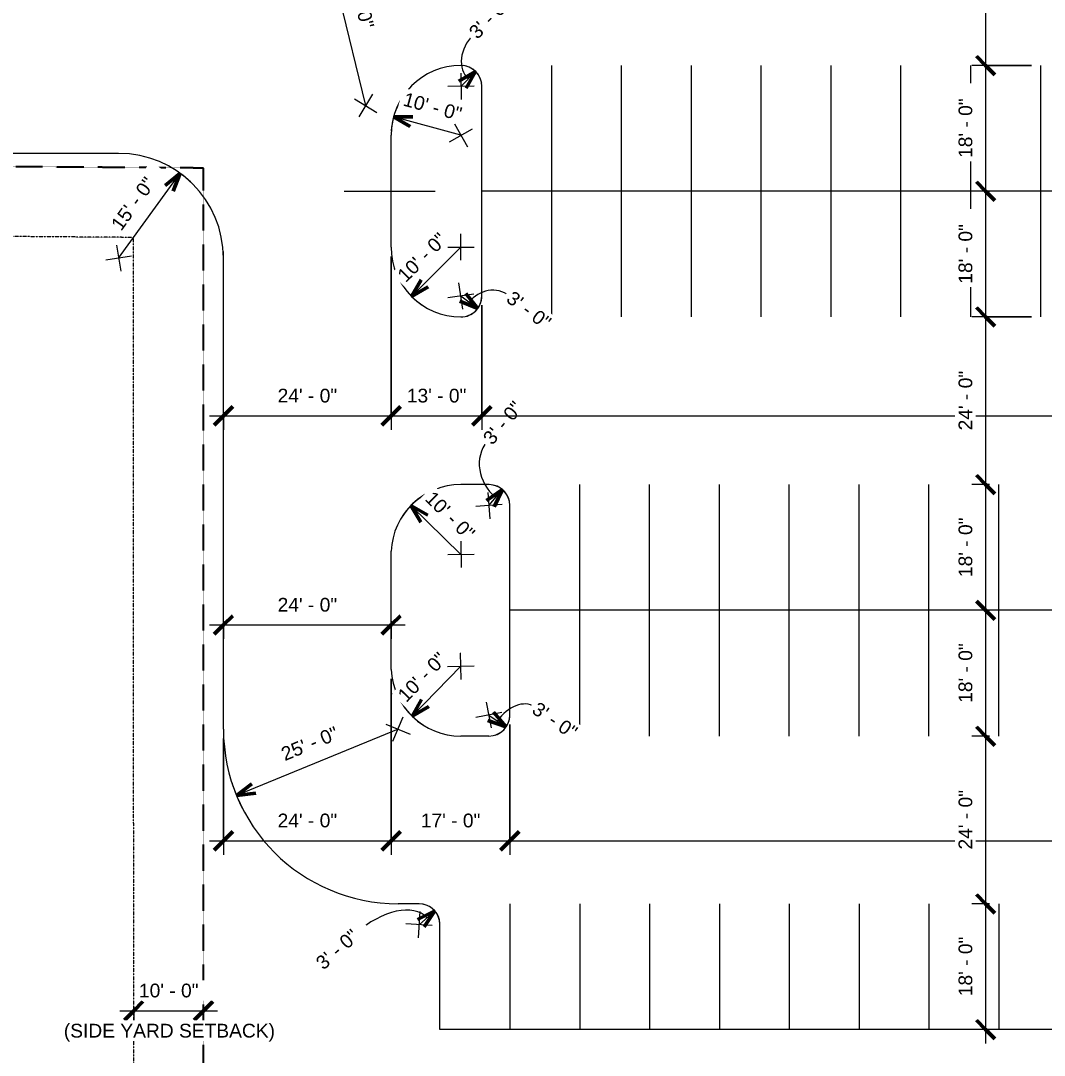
# Model space of a CAD drawing. Header units: inches. Extents: x 20461 to 27285, y -26063 to -19005.
# Drawn here: x 23158 to 24917, y -24941 to -23163 of the extents above; entities that cross this region are included whole.
import ezdxf

# ---------------------------------------------------------------- set-up
doc = ezdxf.new("R2010")
doc.units = ezdxf.units.IN
doc.header["$MEASUREMENT"] = 0
doc.linetypes.add('Center 1_4_', pattern=[0.53125, 0.25, -0.09375, 0.09375, -0.09375])
doc.linetypes.add('Hidden', pattern=[0.28125, 0.1875, -0.09375])
for name, color, linetype, lineweight in [('A-ANNO-DIMS', 211, 'Continuous', 9), ('A-ANNO-DIMS-256', 211, 'Continuous', 9), ('A-PROP-SBCK', 71, 'Hidden', 25), ('EOP-PR', 4, 'Continuous', 9), ('PAINT', 190, 'Continuous', 9), ('PROP', 3, 'Center 1_4_', 9)]:
    doc.layers.add(name, color=color, linetype=linetype, lineweight=lineweight)
doc.styles.add('Arial_1', font='arial.ttf', dxfattribs={"height": 23.60479})
doc.dimstyles.new('Arrow_-_3_32__Arial', dxfattribs={"dimscale": 12, "dimtxt": 24, "dimasz": 2.666667, "dimexe": 2, "dimexo": 0, "dimgap": 1.333333, "dimtad": 1, "dimjust": 3, "dimdec": 5, "dimrnd": 0.03125, "dimzin": 1, "dimdsep": 46, "dimlunit": 4, "dimtxsty": 'Arial_1', "dimblk1": 'OPEN30', "dimblk2": 'OPEN30', "dimsah": 1, "dimcen": 0.09, "dimazin": 0, "dimtfac": 1, "dimtdec": 4, "dimtix": 1, "dimtmove": 0, "dimatfit": 2, "dimfxl": 1, "dimtvp": 1, "dimtfill": 1, "dimfrac": 2, "dimtolj": 1, "dimtzin": 0, "dimarcsym": 2})
doc.dimstyles.new('Arrow_-_3_32__Arial_1', dxfattribs={"dimscale": 12, "dimtxt": 24, "dimasz": 2.666667, "dimexe": 2, "dimexo": 0, "dimgap": 1.333333, "dimtad": 1, "dimjust": 3, "dimdec": 5, "dimrnd": 0.03125, "dimzin": 1, "dimdsep": 46, "dimlunit": 4, "dimtxsty": 'Arial_1', "dimblk1": 'OPEN30', "dimblk2": 'OPEN30', "dimsah": 1, "dimcen": 0.09, "dimazin": 0, "dimtfac": 1, "dimtdec": 4, "dimtix": 1, "dimtmove": 0, "dimatfit": 2, "dimfxl": 1, "dimtvp": 1, "dimtfill": 1, "dimfrac": 2, "dimtolj": 1, "dimtzin": 0, "dimarcsym": 2})
doc.dimstyles.new('Linear_-_3_32__Arial_1', dxfattribs={"dimscale": 12, "dimtxt": 24, "dimasz": 2.666667, "dimexe": 2, "dimexo": 1.333333, "dimgap": 1.333333, "dimtad": 1, "dimdec": 0, "dimzin": 1, "dimdsep": 46, "dimlunit": 4, "dimtxsty": 'Arial_1', "dimblk1": 'OBLIQUE', "dimblk2": 'OBLIQUE', "dimsah": 1, "dimcen": 0.09, "dimdle": 2, "dimazin": 0, "dimtfac": 1, "dimtdec": 4, "dimtix": 1, "dimtmove": 0, "dimatfit": 3, "dimfxl": 1, "dimtvp": 1, "dimtfill": 1, "dimfrac": 2, "dimtolj": 1, "dimtzin": 0, "dimarcsym": 2})

# ---------------------------------------------------------------- blocks, each defined once
blk = doc.blocks.new('DIMBLOCK11-Site Plan - Phase 1')
at = {"layer": 'A-ANNO-DIMS-256'}
for p, q in [((23917.8, -23658.5), (23911.2, -23613.7)), ((23936.9, -23632.8), (23892.1, -23639.3)), ((23914.5, -23636.1), (23943.4, -23657.6))]:
    blk.add_line(p, q, dxfattribs=at)
at = {"layer": 'A-ANNO-DIMS-256', "lineweight": 50}
for q in [(23922.8, -23631.6), (23912.6, -23645.3)]:
    blk.add_line((23943.4, -23657.6), q, dxfattribs=at)
at = {"layer": 'A-ANNO-DIMS-256'}
blk.add_arc((23914.5, -23636.1), 36, 285.1007, 1.495, dxfattribs=at)
blk.add_ellipse((23967.6, -23675.6), major_axis=(29.9, 40.1), ratio=0.963406, start_param=0, end_param=1.570796, dxfattribs=at)
at = {"layer": 'A-ANNO-DIMS-256', "color": 0, "insert": (24004.7, -23625.8), "char_height": 23.6, "width": 100.578, "attachment_point": 1, "rotation": 323.2979, "line_spacing_factor": 0.938532, "style": 'Arial_1', "bg_fill": 3, "box_fill_scale": 1.25, "bg_fill_color": 0, "bg_fill_transparency": 0}
blk.add_mtext('3\' - 0"', dxfattribs=at)
blk = doc.blocks.new('_Open30')
at = {"color": 0, "linetype": 'ByBlock', "lineweight": -2}
for p, q in [((-1, 0.268), (0, 0)), ((0, 0), (-1, -0.268)), ((0, 0), (-1, 0))]:
    blk.add_line(p, q, dxfattribs=at)
blk = doc.blocks.new('DIMBLOCK12-Site Plan - Phase 1')
at = {"layer": 'A-ANNO-DIMS-256'}
for p, q in [((23914.5, -23574.7), (23914.5, -23529.4)), ((23914.5, -23552.1), (23829.6, -23636.9)), ((23891.9, -23552.1), (23937.1, -23552.1))]:
    blk.add_line(p, q, dxfattribs=at)
at = {"layer": 'A-ANNO-DIMS-256', "lineweight": 50}
for q in [(23846.2, -23608.2), (23858.3, -23620.3)]:
    blk.add_line((23829.6, -23636.9), q, dxfattribs=at)
at = {"layer": 'A-ANNO-DIMS-256'}
blk.add_arc((23914.5, -23552.1), 120, 213.5247, 236.443, dxfattribs=at)
at = {"layer": 'A-ANNO-DIMS-256', "color": 0, "insert": (23803.1, -23597.5), "char_height": 23.6, "width": 122.289, "attachment_point": 1, "rotation": 44.9839, "line_spacing_factor": 0.938532, "style": 'Arial_1', "bg_fill": 3, "box_fill_scale": 1.25, "bg_fill_color": 0, "bg_fill_transparency": 0}
blk.add_mtext('10\' - 0"', dxfattribs=at)
blk = doc.blocks.new('DIMBLOCK13-Site Plan - Phase 1')
at = {"layer": 'A-ANNO-DIMS-256', "lineweight": 50}
for q in [(23911.2, -23267.2), (23923.4, -23279.2)]:
    blk.add_line((23939.6, -23250.3), q, dxfattribs=at)
at = {"layer": 'A-ANNO-DIMS-256'}
for p, q in [((23914.2, -23253.4), (23914.8, -23298.7)), ((23914.5, -23276.1), (23939.6, -23250.3)), ((23937.1, -23275.8), (23891.9, -23276.4))]:
    blk.add_line(p, q, dxfattribs=at)
blk.add_arc((23914.5, -23276.1), 36, 7.5411, 83.9354, dxfattribs=at)
blk.add_ellipse((23968.2, -23221), major_axis=(41.1, 42.2), ratio=0.793067, start_param=1.570796, end_param=3.141593, dxfattribs=at)
at = {"layer": 'A-ANNO-DIMS-256', "color": 0, "insert": (23926, -23179.9), "char_height": 23.6, "width": 100.578, "attachment_point": 1, "rotation": 45.7382, "line_spacing_factor": 0.938532, "style": 'Arial_1', "bg_fill": 3, "box_fill_scale": 1.25, "bg_fill_color": 0, "bg_fill_transparency": 0}
blk.add_mtext('3\' - 0"', dxfattribs=at)
blk = doc.blocks.new('DIMBLOCK14-Site Plan - Phase 1')
at = {"layer": 'A-ANNO-DIMS-256'}
for p, q in [((23914.5, -23360.1), (23798.7, -23328.5)), ((23894.9, -23371.3), (23934.2, -23348.8)), ((23903.3, -23340.4), (23925.7, -23379.7))]:
    blk.add_line(p, q, dxfattribs=at)
at = {"layer": 'A-ANNO-DIMS-256', "lineweight": 50}
for q in [(23831.9, -23328.6), (23827.4, -23345.2)]:
    blk.add_line((23798.7, -23328.5), q, dxfattribs=at)
at = {"layer": 'A-ANNO-DIMS-256'}
blk.add_arc((23914.5, -23360.1), 120, 153.2792, 176.1975, dxfattribs=at)
at = {"layer": 'A-ANNO-DIMS-256', "color": 0, "insert": (23819.7, -23285.9), "char_height": 23.6, "width": 122.289, "attachment_point": 1, "rotation": 344.7383, "line_spacing_factor": 0.938532, "style": 'Arial_1', "bg_fill": 3, "box_fill_scale": 1.25, "bg_fill_color": 0, "bg_fill_transparency": 0}
blk.add_mtext('10\' - 0"', dxfattribs=at)
blk = doc.blocks.new('DIMBLOCK15-Site Plan - Phase 1')
at = {"layer": 'A-ANNO-DIMS-256', "lineweight": 50}
for q in [(23958.6, -23987.5), (23971.6, -23998.6)]:
    blk.add_line((23985.8, -23968.6), q, dxfattribs=at)
at = {"layer": 'A-ANNO-DIMS-256'}
for p, q in [((23960.6, -23973.6), (23964.4, -24018.7)), ((23962.5, -23996.1), (23985.8, -23968.6)), ((23985.1, -23994.2), (23940, -23998))]:
    blk.add_line(p, q, dxfattribs=at)
blk.add_arc((23962.5, -23996.1), 36, 11.5367, 87.9311, dxfattribs=at)
blk.add_ellipse((24015.5, -23933.6), major_axis=(-55.9, 47.4), ratio=0.871988, start_param=0, end_param=1.570796, dxfattribs=at)
at = {"layer": 'A-ANNO-DIMS-256', "color": 0, "insert": (23950.3, -23878.4), "char_height": 23.6, "width": 100.578, "attachment_point": 1, "rotation": 49.7339, "line_spacing_factor": 0.938532, "style": 'Arial_1', "bg_fill": 3, "box_fill_scale": 1.25, "bg_fill_color": 0, "bg_fill_transparency": 0}
blk.add_mtext('3\' - 0"', dxfattribs=at)
blk = doc.blocks.new('DIMBLOCK16-Site Plan - Phase 1')
at = {"layer": 'A-ANNO-DIMS-256'}
for p, q in [((23914.4, -24080.1), (23828.6, -23996.2)), ((23914.1, -24057.5), (23914.7, -24102.7)), ((23891.8, -24080.4), (23937, -24079.8))]:
    blk.add_line(p, q, dxfattribs=at)
at = {"layer": 'A-ANNO-DIMS-256', "lineweight": 50}
for q in [(23857.4, -24012.5), (23845.5, -24024.7)]:
    blk.add_line((23828.6, -23996.2), q, dxfattribs=at)
at = {"layer": 'A-ANNO-DIMS-256'}
blk.add_arc((23914.4, -24080.1), 120, 124.211, 147.1293, dxfattribs=at)
at = {"layer": 'A-ANNO-DIMS-256', "color": 0, "insert": (23867.6, -23969.2), "char_height": 23.6, "width": 122.289, "attachment_point": 1, "rotation": 315.6702, "line_spacing_factor": 0.938532, "style": 'Arial_1', "bg_fill": 3, "box_fill_scale": 1.25, "bg_fill_color": 0, "bg_fill_transparency": 0}
blk.add_mtext('10\' - 0"', dxfattribs=at)
blk = doc.blocks.new('DIMBLOCK17-Site Plan - Phase 1')
at = {"layer": 'A-ANNO-DIMS-256'}
for p, q in [((23914.7, -24294.7), (23914, -24249.4)), ((23914.4, -24272), (23830.8, -24358.2)), ((23891.7, -24272.4), (23937, -24271.7))]:
    blk.add_line(p, q, dxfattribs=at)
at = {"layer": 'A-ANNO-DIMS-256', "lineweight": 50}
for q in [(23846.9, -24329.2), (23859.2, -24341.2)]:
    blk.add_line((23830.8, -24358.2), q, dxfattribs=at)
at = {"layer": 'A-ANNO-DIMS-256'}
blk.add_arc((23914.4, -24272), 120, 214.407, 237.3253, dxfattribs=at)
at = {"layer": 'A-ANNO-DIMS-256', "color": 0, "insert": (23803.6, -24319.2), "char_height": 23.6, "width": 122.289, "attachment_point": 1, "rotation": 45.8662, "line_spacing_factor": 0.938532, "style": 'Arial_1', "bg_fill": 3, "box_fill_scale": 1.25, "bg_fill_color": 0, "bg_fill_transparency": 0}
blk.add_mtext('10\' - 0"', dxfattribs=at)
blk = doc.blocks.new('DIMBLOCK18-Site Plan - Phase 1')
at = {"layer": 'A-ANNO-DIMS-256'}
for p, q in [((23966.8, -24378.2), (23958.2, -24333.8)), ((23984.7, -24351.7), (23940.3, -24360.3)), ((23962.5, -24356), (23992.3, -24376.2))]:
    blk.add_line(p, q, dxfattribs=at)
at = {"layer": 'A-ANNO-DIMS-256', "lineweight": 50}
for q in [(23961, -24365.4), (23970.6, -24351.2)]:
    blk.add_line((23992.3, -24376.2), q, dxfattribs=at)
at = {"layer": 'A-ANNO-DIMS-256'}
blk.add_arc((23962.5, -24356), 36, 287.7411, 4.1355, dxfattribs=at)
blk.add_ellipse((24009.8, -24388), major_axis=(31.2, 46.1), ratio=0.701238, start_param=0, end_param=1.570796, dxfattribs=at)
at = {"layer": 'A-ANNO-DIMS-256', "color": 0, "insert": (24047.8, -24331.8), "char_height": 23.6, "width": 100.578, "attachment_point": 1, "rotation": 325.9383, "line_spacing_factor": 0.938532, "style": 'Arial_1', "bg_fill": 3, "box_fill_scale": 1.25, "bg_fill_color": 0, "bg_fill_transparency": 0}
blk.add_mtext('3\' - 0"', dxfattribs=at)
blk = doc.blocks.new('DIMBLOCK19-Site Plan - Phase 1')
at = {"layer": 'A-ANNO-DIMS-256'}
for p, q in [((23794.5, -23568.1), (23794.5, -23866.2)), ((23794.5, -23842.2), (23794.5, -23568.1)), ((23482.5, -23842.2), (23794.5, -23842.2)), ((23506.5, -23835.5), (23506.5, -23866.2)), ((23506.5, -23842.2), (23506.5, -23835.5))]:
    blk.add_line(p, q, dxfattribs=at)
at = {"layer": 'A-ANNO-DIMS-256', "lineweight": 50}
for p, q in [((23506.5, -23842.2), (23522.5, -23826.2)), ((23794.5, -23842.2), (23810.5, -23826.2)), ((23506.5, -23842.2), (23490.5, -23858.2)), ((23794.5, -23842.2), (23778.5, -23858.2))]:
    blk.add_line(p, q, dxfattribs=at)
at = {"layer": 'A-ANNO-DIMS-256', "color": 0, "insert": (23599.6, -23795.5), "char_height": 23.6, "width": 122.289, "attachment_point": 1, "line_spacing_factor": 0.938532, "style": 'Arial_1', "bg_fill": 3, "box_fill_scale": 1.25, "bg_fill_color": 0, "bg_fill_transparency": 0}
blk.add_mtext('24\' - 0"', dxfattribs=at)
blk = doc.blocks.new('_Oblique')
at = {"color": 0, "linetype": 'ByBlock', "lineweight": -2}
blk.add_line((-0.5, -0.5), (0.5, 0.5), dxfattribs=at)
blk = doc.blocks.new('DIMBLOCK20-Site Plan - Phase 1')
at = {"layer": 'A-ANNO-DIMS-256'}
for p, q in [((23794.5, -23568.1), (23794.5, -23866.2)), ((23794.5, -23842.2), (23794.5, -23568.1)), ((23950.5, -23652.1), (23950.5, -23866.2)), ((23950.5, -23842.2), (23950.5, -23652.1)), ((23794.5, -23842.2), (23950.5, -23842.2))]:
    blk.add_line(p, q, dxfattribs=at)
at = {"layer": 'A-ANNO-DIMS-256', "lineweight": 50}
for p, q in [((23794.5, -23842.2), (23810.5, -23826.2)), ((23950.5, -23842.2), (23966.5, -23826.2)), ((23794.5, -23842.2), (23778.5, -23858.2)), ((23950.5, -23842.2), (23934.5, -23858.2))]:
    blk.add_line(p, q, dxfattribs=at)
at = {"layer": 'A-ANNO-DIMS-256', "color": 0, "insert": (23821.6, -23795.5), "char_height": 23.6, "width": 122.289, "attachment_point": 1, "line_spacing_factor": 0.938532, "style": 'Arial_1', "bg_fill": 3, "box_fill_scale": 1.25, "bg_fill_color": 0, "bg_fill_transparency": 0}
blk.add_mtext('13\' - 0"', dxfattribs=at)
blk = doc.blocks.new('DIMBLOCK21-Site Plan - Phase 1')
at = {"layer": 'A-ANNO-DIMS-256'}
for p, q in [((23950.5, -23652.1), (23950.5, -23866.2)), ((23950.5, -23842.2), (23950.5, -23652.1)), ((26182.5, -23652.1), (26182.5, -23866.2)), ((26182.5, -23842.2), (26182.5, -23652.1)), ((23950.5, -23842.2), (26182.5, -23842.2))]:
    blk.add_line(p, q, dxfattribs=at)
at = {"layer": 'A-ANNO-DIMS-256', "lineweight": 50}
for p, q in [((23950.5, -23842.2), (23966.5, -23826.2)), ((26182.5, -23842.2), (26198.5, -23826.2)), ((23950.5, -23842.2), (23934.5, -23858.2)), ((26182.5, -23842.2), (26166.5, -23858.2))]:
    blk.add_line(p, q, dxfattribs=at)
at = {"layer": 'A-ANNO-DIMS-256', "color": 0, "insert": (25006.5, -23795.5), "char_height": 23.6, "width": 144, "attachment_point": 1, "line_spacing_factor": 0.938532, "style": 'Arial_1', "bg_fill": 3, "box_fill_scale": 1.25, "bg_fill_color": 0, "bg_fill_transparency": 0}
blk.add_mtext('186\' - 0"', dxfattribs=at)
blk = doc.blocks.new('DIMBLOCK24-Site Plan - Phase 1')
at = {"layer": 'A-ANNO-DIMS-256'}
for p, q in [((23794.5, -24294), (23794.5, -24595.9)), ((23794.5, -24571.9), (23794.5, -24294)), ((23506.5, -24396.1), (23506.5, -24595.9)), ((23506.5, -24571.9), (23506.5, -24396.1)), ((23482.5, -24571.9), (23794.5, -24571.9))]:
    blk.add_line(p, q, dxfattribs=at)
at = {"layer": 'A-ANNO-DIMS-256', "lineweight": 50}
for p, q in [((23506.5, -24571.9), (23522.5, -24555.9)), ((23794.5, -24571.9), (23810.5, -24555.9)), ((23506.5, -24571.9), (23490.5, -24587.9)), ((23794.5, -24571.9), (23778.5, -24587.9))]:
    blk.add_line(p, q, dxfattribs=at)
at = {"layer": 'A-ANNO-DIMS-256', "color": 0, "insert": (23599.6, -24525.3), "char_height": 23.6, "width": 122.289, "attachment_point": 1, "line_spacing_factor": 0.938532, "style": 'Arial_1', "bg_fill": 3, "box_fill_scale": 1.25, "bg_fill_color": 0, "bg_fill_transparency": 0}
blk.add_mtext('24\' - 0"', dxfattribs=at)
blk = doc.blocks.new('DIMBLOCK25-Site Plan - Phase 1')
at = {"layer": 'A-ANNO-DIMS-256'}
for p, q in [((23794.5, -24294), (23794.5, -24595.9)), ((23794.5, -24571.9), (23794.5, -24294)), ((23998.5, -24372.1), (23998.5, -24595.9)), ((23998.5, -24571.9), (23998.5, -24372.1)), ((23794.5, -24571.9), (23998.5, -24571.9))]:
    blk.add_line(p, q, dxfattribs=at)
at = {"layer": 'A-ANNO-DIMS-256', "lineweight": 50}
for p, q in [((23794.5, -24571.9), (23810.5, -24555.9)), ((23998.5, -24571.9), (24014.5, -24555.9)), ((23794.5, -24571.9), (23778.5, -24587.9)), ((23998.5, -24571.9), (23982.5, -24587.9))]:
    blk.add_line(p, q, dxfattribs=at)
at = {"layer": 'A-ANNO-DIMS-256', "color": 0, "insert": (23845.6, -24525.3), "char_height": 23.6, "width": 122.289, "attachment_point": 1, "line_spacing_factor": 0.938532, "style": 'Arial_1', "bg_fill": 3, "box_fill_scale": 1.25, "bg_fill_color": 0, "bg_fill_transparency": 0}
blk.add_mtext('17\' - 0"', dxfattribs=at)
blk = doc.blocks.new('DIMBLOCK26-Site Plan - Phase 1')
at = {"layer": 'A-ANNO-DIMS-256'}
for p, q in [((23998.5, -24372.1), (23998.5, -24595.9)), ((23998.5, -24571.9), (23998.5, -24372.1)), ((26170.5, -24372.1), (26170.5, -24595.9)), ((26170.5, -24571.9), (26170.5, -24372.1)), ((23998.5, -24571.9), (26170.5, -24571.9))]:
    blk.add_line(p, q, dxfattribs=at)
at = {"layer": 'A-ANNO-DIMS-256', "lineweight": 50}
for p, q in [((23998.5, -24571.9), (24014.5, -24555.9)), ((26170.5, -24571.9), (26186.5, -24555.9)), ((23998.5, -24571.9), (23982.5, -24587.9)), ((26170.5, -24571.9), (26154.5, -24587.9))]:
    blk.add_line(p, q, dxfattribs=at)
at = {"layer": 'A-ANNO-DIMS-256', "color": 0, "insert": (25024.5, -24525.3), "char_height": 23.6, "width": 144, "attachment_point": 1, "line_spacing_factor": 0.938532, "style": 'Arial_1', "bg_fill": 3, "box_fill_scale": 1.25, "bg_fill_color": 0, "bg_fill_transparency": 0}
blk.add_mtext('181\' - 0"', dxfattribs=at)
blk = doc.blocks.new('DIMBLOCK29-Site Plan - Phase 1')
at = {"layer": 'A-ANNO-DIMS-256', "lineweight": 50}
for p, q in [((23506.5, -24201.3), (23522.5, -24185.3)), ((23794.5, -24201.3), (23810.5, -24185.3)), ((23506.5, -24201.3), (23490.5, -24217.3)), ((23794.5, -24201.3), (23778.5, -24217.3))]:
    blk.add_line(p, q, dxfattribs=at)
at = {"layer": 'A-ANNO-DIMS-256'}
for p, q in [((23482.5, -24201.3), (23818.5, -24201.3)), ((23506.5, -24194.7), (23506.5, -24225.3)), ((23506.5, -24201.3), (23506.5, -24194.7)), ((23794.5, -24194.7), (23794.5, -24225.3)), ((23794.5, -24201.3), (23794.5, -24194.7))]:
    blk.add_line(p, q, dxfattribs=at)
at = {"layer": 'A-ANNO-DIMS-256', "color": 0, "insert": (23599.6, -24154.7), "char_height": 23.6, "width": 122.289, "attachment_point": 1, "line_spacing_factor": 0.938532, "style": 'Arial_1', "bg_fill": 3, "box_fill_scale": 1.25, "bg_fill_color": 0, "bg_fill_transparency": 0}
blk.add_mtext('24\' - 0"', dxfattribs=at)
blk = doc.blocks.new('DIMBLOCK38-Site Plan - Phase 1')
at = {"layer": 'A-ANNO-DIMS-256'}
for p, q in [((23797.8, -24401), (23815.2, -24359.2)), ((23806.5, -24380.1), (23529.1, -24494.3)), ((23785.6, -24371.4), (23827.4, -24388.8))]:
    blk.add_line(p, q, dxfattribs=at)
at = {"layer": 'A-ANNO-DIMS-256', "lineweight": 50}
for q in [(23555.4, -24474.2), (23562, -24490)]:
    blk.add_line((23529.1, -24494.3), q, dxfattribs=at)
at = {"layer": 'A-ANNO-DIMS-256'}
blk.add_arc((23806.5, -24380.1), 300, 197.792, 206.9594, dxfattribs=at)
at = {"layer": 'A-ANNO-DIMS-256', "color": 0, "insert": (23602.9, -24413.5), "char_height": 23.6, "width": 122.289, "attachment_point": 1, "rotation": 22.3757, "line_spacing_factor": 0.938532, "style": 'Arial_1', "bg_fill": 3, "box_fill_scale": 1.25, "bg_fill_color": 0, "bg_fill_transparency": 0}
blk.add_mtext('25\' - 0"', dxfattribs=at)
blk = doc.blocks.new('DIMBLOCK40-Site Plan - Phase 1')
at = {"layer": 'A-ANNO-DIMS-256', "lineweight": 50}
for q in [(23839.8, -24707), (23851.2, -24719.9)]:
    blk.add_line((23869.5, -24692.3), q, dxfattribs=at)
at = {"layer": 'A-ANNO-DIMS-256'}
for p, q in [((23843.9, -24693.5), (23841.1, -24738.7)), ((23842.5, -24716.1), (23869.5, -24692.3)), ((23865.1, -24717.5), (23819.9, -24714.7))]:
    blk.add_line(p, q, dxfattribs=at)
blk.add_arc((23842.5, -24716.1), 36, 3.2203, 79.6147, dxfattribs=at)
blk.add_ellipse((23773.9, -24776.6), major_axis=(82.1, 72.5), ratio=0.555348, start_param=0, end_param=1.570796, dxfattribs=at)
at = {"layer": 'A-ANNO-DIMS-256', "color": 0, "insert": (23662.7, -24777.3), "char_height": 23.6, "width": 100.578, "attachment_point": 1, "rotation": 41.4175, "line_spacing_factor": 0.938532, "style": 'Arial_1', "bg_fill": 3, "box_fill_scale": 1.25, "bg_fill_color": 0, "bg_fill_transparency": 0}
blk.add_mtext('3\' - 0"', dxfattribs=at)
blk = doc.blocks.new('DIMBLOCK43-Site Plan - Phase 1')
at = {"layer": 'A-ANNO-DIMS-256', "lineweight": 50}
for p, q in [((24816, -22952.1), (24800, -22936.1)), ((24816, -22952.1), (24832, -22968.1)), ((24816, -23240.1), (24800, -23224.1)), ((24816, -23240.1), (24832, -23256.1))]:
    blk.add_line(p, q, dxfattribs=at)
at = {"layer": 'A-ANNO-DIMS-256'}
for p, q in [((24822.6, -22952.1), (24792, -22952.1)), ((24816, -22952.1), (24816, -23240.1)), ((24816, -22952.1), (24822.6, -22952.1)), ((24894.5, -23240.1), (24792, -23240.1)), ((24816, -23240.1), (24894.5, -23240.1))]:
    blk.add_line(p, q, dxfattribs=at)
at = {"layer": 'A-ANNO-DIMS-256', "color": 0, "insert": (24769.4, -23147), "char_height": 23.6, "width": 122.289, "attachment_point": 1, "rotation": 90, "line_spacing_factor": 0.938532, "style": 'Arial_1', "bg_fill": 3, "box_fill_scale": 1.25, "bg_fill_color": 0, "bg_fill_transparency": 0}
blk.add_mtext('24\' - 0"', dxfattribs=at)
blk = doc.blocks.new('DIMBLOCK44-Site Plan - Phase 1')
at = {"layer": 'A-ANNO-DIMS-256', "lineweight": 50}
for p, q in [((24816, -23240.1), (24800, -23224.1)), ((24816, -23240.1), (24832, -23256.1)), ((24816, -23456.1), (24800, -23440.1)), ((24816, -23456.1), (24832, -23472.1))]:
    blk.add_line(p, q, dxfattribs=at)
at = {"layer": 'A-ANNO-DIMS-256'}
for p, q in [((24894.5, -23240.1), (24792, -23240.1)), ((24816, -23240.1), (24816, -23456.1)), ((24816, -23240.1), (24894.5, -23240.1)), ((24822.6, -23456.1), (24792, -23456.1)), ((24816, -23456.1), (24822.6, -23456.1))]:
    blk.add_line(p, q, dxfattribs=at)
at = {"layer": 'A-ANNO-DIMS-256', "color": 0, "insert": (24769.4, -23399), "char_height": 23.6, "width": 122.289, "attachment_point": 1, "rotation": 90, "line_spacing_factor": 0.938532, "style": 'Arial_1', "bg_fill": 3, "box_fill_scale": 1.25, "bg_fill_color": 0, "bg_fill_transparency": 0}
blk.add_mtext('18\' - 0"', dxfattribs=at)
blk = doc.blocks.new('DIMBLOCK45-Site Plan - Phase 1')
at = {"layer": 'A-ANNO-DIMS-256', "lineweight": 50}
for p, q in [((24816, -23456.1), (24800, -23440.1)), ((24816, -23456.1), (24832, -23472.1)), ((24816, -23672.1), (24800, -23656.1)), ((24816, -23672.1), (24832, -23688.1))]:
    blk.add_line(p, q, dxfattribs=at)
at = {"layer": 'A-ANNO-DIMS-256'}
for p, q in [((24822.6, -23456.1), (24792, -23456.1)), ((24816, -23456.1), (24816, -23672.1)), ((24816, -23456.1), (24822.6, -23456.1)), ((24894.5, -23672.1), (24792, -23672.1)), ((24816, -23672.1), (24894.5, -23672.1))]:
    blk.add_line(p, q, dxfattribs=at)
at = {"layer": 'A-ANNO-DIMS-256', "color": 0, "insert": (24769.4, -23615), "char_height": 23.6, "width": 122.289, "attachment_point": 1, "rotation": 90, "line_spacing_factor": 0.938532, "style": 'Arial_1', "bg_fill": 3, "box_fill_scale": 1.25, "bg_fill_color": 0, "bg_fill_transparency": 0}
blk.add_mtext('18\' - 0"', dxfattribs=at)
blk = doc.blocks.new('DIMBLOCK46-Site Plan - Phase 1')
at = {"layer": 'A-ANNO-DIMS-256'}
for p, q in [((24894.5, -23672.1), (24792, -23672.1)), ((24816, -23672.1), (24816, -23960.1)), ((24816, -23672.1), (24894.5, -23672.1)), ((24822.5, -23960.1), (24792, -23960.1)), ((24816, -23960.1), (24822.5, -23960.1))]:
    blk.add_line(p, q, dxfattribs=at)
at = {"layer": 'A-ANNO-DIMS-256', "lineweight": 50}
for p, q in [((24816, -23672.1), (24800, -23656.1)), ((24816, -23672.1), (24832, -23688.1)), ((24816, -23960.1), (24800, -23944.1)), ((24816, -23960.1), (24832, -23976.1))]:
    blk.add_line(p, q, dxfattribs=at)
at = {"layer": 'A-ANNO-DIMS-256', "color": 0, "insert": (24769.4, -23867), "char_height": 23.6, "width": 122.289, "attachment_point": 1, "rotation": 90, "line_spacing_factor": 0.938532, "style": 'Arial_1', "bg_fill": 3, "box_fill_scale": 1.25, "bg_fill_color": 0, "bg_fill_transparency": 0}
blk.add_mtext('24\' - 0"', dxfattribs=at)
blk = doc.blocks.new('DIMBLOCK47-Site Plan - Phase 1')
at = {"layer": 'A-ANNO-DIMS-256', "lineweight": 50}
for p, q in [((24816, -23960.1), (24800, -23944.1)), ((24816, -23960.1), (24832, -23976.1)), ((24816, -24176.1), (24800, -24160.1)), ((24816, -24176.1), (24832, -24192.1))]:
    blk.add_line(p, q, dxfattribs=at)
at = {"layer": 'A-ANNO-DIMS-256'}
for p, q in [((24822.5, -23960.1), (24792, -23960.1)), ((24816, -23960.1), (24816, -24176.1)), ((24816, -23960.1), (24822.5, -23960.1)), ((24822.6, -24176.1), (24792, -24176.1)), ((24816, -24176.1), (24822.6, -24176.1))]:
    blk.add_line(p, q, dxfattribs=at)
at = {"layer": 'A-ANNO-DIMS-256', "color": 0, "insert": (24769.4, -24119), "char_height": 23.6, "width": 122.289, "attachment_point": 1, "rotation": 90, "line_spacing_factor": 0.938532, "style": 'Arial_1', "bg_fill": 3, "box_fill_scale": 1.25, "bg_fill_color": 0, "bg_fill_transparency": 0}
blk.add_mtext('18\' - 0"', dxfattribs=at)
blk = doc.blocks.new('DIMBLOCK48-Site Plan - Phase 1')
at = {"layer": 'A-ANNO-DIMS-256', "lineweight": 50}
for p, q in [((24816, -24176.1), (24800, -24160.1)), ((24816, -24176.1), (24832, -24192.1)), ((24816, -24392.1), (24800, -24376.1)), ((24816, -24392.1), (24832, -24408.1))]:
    blk.add_line(p, q, dxfattribs=at)
at = {"layer": 'A-ANNO-DIMS-256'}
for p, q in [((24822.6, -24176.1), (24792, -24176.1)), ((24816, -24176.1), (24816, -24392.1)), ((24816, -24176.1), (24822.6, -24176.1)), ((24822.5, -24392.1), (24792, -24392.1)), ((24816, -24392.1), (24822.5, -24392.1))]:
    blk.add_line(p, q, dxfattribs=at)
at = {"layer": 'A-ANNO-DIMS-256', "color": 0, "insert": (24769.4, -24335), "char_height": 23.6, "width": 122.289, "attachment_point": 1, "rotation": 90, "line_spacing_factor": 0.938532, "style": 'Arial_1', "bg_fill": 3, "box_fill_scale": 1.25, "bg_fill_color": 0, "bg_fill_transparency": 0}
blk.add_mtext('18\' - 0"', dxfattribs=at)
blk = doc.blocks.new('DIMBLOCK49-Site Plan - Phase 1')
at = {"layer": 'A-ANNO-DIMS-256', "lineweight": 50}
for p, q in [((24816, -24392.1), (24800, -24376.1)), ((24816, -24392.1), (24832, -24408.1)), ((24816, -24680.1), (24800, -24664.1)), ((24816, -24680.1), (24832, -24696.1))]:
    blk.add_line(p, q, dxfattribs=at)
at = {"layer": 'A-ANNO-DIMS-256'}
for p, q in [((24822.5, -24392.1), (24792, -24392.1)), ((24816, -24392.1), (24816, -24680.1)), ((24816, -24392.1), (24822.5, -24392.1)), ((24822.5, -24680.1), (24792, -24680.1)), ((24816, -24680.1), (24822.5, -24680.1))]:
    blk.add_line(p, q, dxfattribs=at)
at = {"layer": 'A-ANNO-DIMS-256', "color": 0, "insert": (24769.4, -24587), "char_height": 23.6, "width": 122.289, "attachment_point": 1, "rotation": 90, "line_spacing_factor": 0.938532, "style": 'Arial_1', "bg_fill": 3, "box_fill_scale": 1.25, "bg_fill_color": 0, "bg_fill_transparency": 0}
blk.add_mtext('24\' - 0"', dxfattribs=at)
blk = doc.blocks.new('DIMBLOCK50-Site Plan - Phase 1')
at = {"layer": 'A-ANNO-DIMS-256', "lineweight": 50}
for p, q in [((24816, -24680.1), (24800, -24664.1)), ((24816, -24680.1), (24832, -24696.1)), ((24816, -24896.1), (24800, -24880.1)), ((24816, -24896.1), (24832, -24912.1))]:
    blk.add_line(p, q, dxfattribs=at)
at = {"layer": 'A-ANNO-DIMS-256'}
for p, q in [((24822.5, -24680.1), (24792, -24680.1)), ((24816, -24680.1), (24816, -24920.1)), ((24816, -24680.1), (24822.5, -24680.1)), ((24822.6, -24896.1), (24792, -24896.1)), ((24816, -24896.1), (24822.6, -24896.1))]:
    blk.add_line(p, q, dxfattribs=at)
at = {"layer": 'A-ANNO-DIMS-256', "color": 0, "insert": (24769.4, -24839), "char_height": 23.6, "width": 122.289, "attachment_point": 1, "rotation": 90, "line_spacing_factor": 0.938532, "style": 'Arial_1', "bg_fill": 3, "box_fill_scale": 1.25, "bg_fill_color": 0, "bg_fill_transparency": 0}
blk.add_mtext('18\' - 0"', dxfattribs=at)
blk = doc.blocks.new('DIMBLOCK60-Site Plan - Phase 1')
at = {"layer": 'A-ANNO-DIMS-256', "lineweight": 50}
for q in [(23665.6, -22992.2), (23682.3, -22988.1)]:
    blk.add_line((23666.4, -22959), q, dxfattribs=at)
at = {"layer": 'A-ANNO-DIMS-256'}
for p, q in [((23751, -23309), (23666.4, -22959)), ((23731.7, -23297.2), (23770.3, -23320.8)), ((23762.8, -23289.7), (23739.2, -23328.3))]:
    blk.add_line(p, q, dxfattribs=at)
blk.add_arc((23751, -23309), 360, 99.7652, 107.4046, dxfattribs=at)
at = {"layer": 'A-ANNO-DIMS-256', "color": 0, "insert": (23742, -23073.5), "char_height": 23.6, "width": 122.289, "attachment_point": 1, "rotation": 283.5849, "line_spacing_factor": 0.938532, "style": 'Arial_1', "bg_fill": 3, "box_fill_scale": 1.25, "bg_fill_color": 0, "bg_fill_transparency": 0}
blk.add_mtext('30\' - 0"', dxfattribs=at)
blk = doc.blocks.new('DIMBLOCK86-Site Plan - Phase 1')
at = {"layer": 'A-ANNO-DIMS-256'}
for p, q in [((23326.5, -23571.1), (23431.9, -23425.1)), ((23322.9, -23548.7), (23330.1, -23593.4)), ((23348.8, -23567.5), (23304.2, -23574.7))]:
    blk.add_line(p, q, dxfattribs=at)
at = {"layer": 'A-ANNO-DIMS-256', "lineweight": 50}
for q in [(23406.2, -23446.1), (23420.1, -23456.1)]:
    blk.add_line((23431.9, -23425.1), q, dxfattribs=at)
at = {"layer": 'A-ANNO-DIMS-256'}
blk.add_arc((23326.5, -23571.1), 180, 46.5349, 61.8138, dxfattribs=at)
at = {"layer": 'A-ANNO-DIMS-256', "color": 0, "insert": (23311.6, -23512.1), "char_height": 23.6, "width": 122.289, "attachment_point": 1, "rotation": 54.1743, "line_spacing_factor": 0.938532, "style": 'Arial_1', "bg_fill": 3, "box_fill_scale": 1.25, "bg_fill_color": 0, "bg_fill_transparency": 0}
blk.add_mtext('15\' - 0"', dxfattribs=at)
blk = doc.blocks.new('DIMBLOCK89-Site Plan - Phase 1')
at = {"layer": 'A-ANNO-DIMS-256'}
for p, q in [((23328.3, -24864), (23496.3, -24864)), ((23352.3, -24857.4), (23352.3, -24888)), ((23352.3, -24864), (23352.3, -24857.4)), ((23472.3, -24857.4), (23472.3, -24888)), ((23472.3, -24864), (23472.3, -24857.4))]:
    blk.add_line(p, q, dxfattribs=at)
at = {"layer": 'A-ANNO-DIMS-256', "lineweight": 50}
for p, q in [((23352.3, -24864), (23336.3, -24880)), ((23352.3, -24864), (23368.3, -24848)), ((23472.3, -24864), (23456.3, -24880)), ((23472.3, -24864), (23488.3, -24848))]:
    blk.add_line(p, q, dxfattribs=at)
at = {"layer": 'A-ANNO-DIMS-256', "color": 0, "attachment_point": 1, "rotation": 0.0078, "line_spacing_factor": 0.938532, "style": 'Arial_1', "bg_fill": 3, "box_fill_scale": 1.25, "bg_fill_color": 0, "bg_fill_transparency": 0}
for s, insert, char_height, width in [('10\' - 0"', (23361.4, -24817.4), 23.6, 122.289), ('(SIDE YARD SETBACK)', (23232.3, -24886.4), 23.605, 432)]:
    blk.add_mtext(s, dxfattribs=dict(at, insert=insert, char_height=char_height, width=width))

msp = doc.modelspace()

# ---------------------------------------------------------------- linework, layer by layer
at = {"layer": 'A-PROP-SBCK'}
for p, q in [((23472.145187, -23416.400504), (21404.235225, -23401.253705)), ((23472.445329, -25611.648627), (23472.145187, -23416.400504))]:
    msp.add_line(p, q, dxfattribs=at)
at = {"layer": 'EOP-PR'}
for p, q in [((23950.515225, -23636.067479), (23950.515225, -23276.067479)), ((23794.515752, -23552.067479), (23794.515752, -23360.067479)), ((23326.51184, -23391.085554), (20912.235225, -23391.085554)), ((23714.209043, -23456.067479), (23870.209043, -23456.067479)), ((23506.515752, -24380.108496), (23506.515752, -23559.460554)), ((23962.515752, -23960.102725), (23914.396922, -23960.102021)), ((23998.515225, -24356.055187), (23998.515225, -23996.102725)), ((23794.515752, -24277.968887), (23794.515752, -24074.723704)), ((23962.515752, -24392.032232), (23914.370605, -24392.032937)), ((23842.515225, -24680.067479), (23806.51575, -24680.067479)), ((23878.515225, -24896.067479), (23878.515225, -24716.067479)), ((26278.515225, -24896.067479), (23878.515225, -24896.067479))]:
    msp.add_line(p, q, dxfattribs=at)
for centre, radius, start, end in [((23914.515752, -23360.067479), 120, 90, 180), ((23914.515225, -23276.067479), 36, 0, 89.999161175), ((23326.51184, -23571.085554), 180, 0, 90), ((23914.515752, -23552.067479), 120, 180, 269.999640504), ((23914.515225, -23636.067479), 36, 269.999640504, 0), ((23914.395166, -24080.102021), 120, 89.999161176, 177.431182255), ((23962.515225, -23996.102725), 36, 0, 89.999161176), ((23914.368848, -24272.032937), 120, 182.835364349, 270.000838824), ((23962.515225, -24356.032232), 36, 270.000838824, 0), ((23806.51575, -24380.067479), 300, 180.007833672, 270), ((23842.515225, -24716.067479), 36, 360, 90)]:
    msp.add_arc(centre, radius, start, end, dxfattribs=at)
at = {"layer": 'PAINT'}
for p, q in [((24070.515225, -23672.067479), (24070.515225, -23240.067479)), ((24190.515225, -23672.067479), (24190.515225, -23240.067479)), ((24310.515225, -23672.067479), (24310.515225, -23240.067479)), ((24430.515225, -23672.067479), (24430.515225, -23240.067479)), ((24550.515225, -23672.067479), (24550.515225, -23240.067479)), ((24670.515225, -23672.067479), (24670.515225, -23240.067479)), ((24790.515225, -23672.067479), (24790.515225, -23240.067479)), ((24910.515225, -23672.067479), (24910.515225, -23240.067479)), ((25990.515225, -23456.067479), (23950.515225, -23456.067479)), ((24118.515225, -24392.067479), (24118.515225, -23960.067479)), ((24238.515225, -24392.067479), (24238.515225, -23960.067479)), ((24358.515225, -24392.067479), (24358.515225, -23960.067479)), ((24478.515225, -24392.067479), (24478.515225, -23960.067479)), ((24598.515225, -24392.067479), (24598.515225, -23960.067479)), ((24718.515225, -24392.067479), (24718.515225, -23960.067479)), ((24838.515225, -24392.067479), (24838.515225, -23960.067479)), ((26170.515225, -24176.067479), (23998.515225, -24176.067479)), ((23998.515225, -24680.067479), (23998.515225, -24896.067479)), ((24118.515225, -24680.067479), (24118.515225, -24896.067479)), ((24238.515225, -24680.067479), (24238.515225, -24896.067479)), ((24358.515225, -24680.067479), (24358.515225, -24896.067479)), ((24478.515225, -24680.067479), (24478.515225, -24896.067479)), ((24598.515225, -24680.067479), (24598.515225, -24896.067479)), ((24718.515225, -24680.067479), (24718.515225, -24896.067479)), ((24838.515225, -24680.067479), (24838.515225, -24896.067479))]:
    msp.add_line(p, q, dxfattribs=at)
at = {"layer": 'PROP'}
for p, q in [((23352.161473, -23535.52488), (20984.235225, -23518.180554)), ((23352.460784, -25724.692953), (23352.161473, -23535.52488))]:
    msp.add_line(p, q, dxfattribs=at)

# ---------------------------------------------------------------- dimensions: what is measured, and where the dimension line sits
at = {"layer": 'A-ANNO-DIMS'}
dim = msp.add_radius_dim(center=(23750.972767, -23308.977055), mpoint=(23666.413641, -22959.048842), dimstyle='Arrow_-_3_32__Arial_1', override={"dimpost": '<>'}, dxfattribs=at)
dim.commit()
dim.dimension.update_dxf_attribs({"geometry": 'DIMBLOCK60-Site Plan - Phase 1', "text_midpoint": (23739.726366, -23142.974395)})

# ---------------------------------------------------------------- next in the draw order: dimensions: what is measured, and where the dimension line sits
dim = msp.add_linear_dim(base=(24816.00258, -23240.067479), p1=(24838.629997, -22952.067479), p2=(24910.515225, -23240.067479), angle=90, dimstyle='Linear_-_3_32__Arial_1', override={"dimpost": '<>', "dimfxl": 296.83579}, dxfattribs=at)
dim.commit()
dim.dimension.update_dxf_attribs({"geometry": 'DIMBLOCK43-Site Plan - Phase 1', "text_midpoint": (24787.950611, -23096.067479)})
for center, mpoint, dimstyle, picture, middle in [((23914.515225, -23276.067479), (23939.640971, -23250.285762), 'Arrow_-_3_32__Arial', 'DIMBLOCK13-Site Plan - Phase 1', (23906.982669, -23243.592484)), ((23326.51184, -23571.085554), (23431.869568, -23425.141218), 'Arrow_-_3_32__Arial_1', 'DIMBLOCK86-Site Plan - Phase 1', (23347.080984, -23494.666818)), ((23914.515225, -23636.067479), (23943.378346, -23657.583061), 'Arrow_-_3_32__Arial', 'DIMBLOCK11-Site Plan - Phase 1', (23945.716998, -23624.328056)), ((23962.515225, -23996.102725), (23985.783422, -23968.632905), 'Arrow_-_3_32__Arial', 'DIMBLOCK15-Site Plan - Phase 1', (23952.73811, -23964.231536)), ((23914.368848, -24272.032937), (23830.808416, -24358.158741), 'Arrow_-_3_32__Arial_1', 'DIMBLOCK17-Site Plan - Phase 1', (23863.596703, -24284.078777)), ((23842.515225, -24716.067479), (23869.511953, -24692.252007), 'Arrow_-_3_32__Arial', 'DIMBLOCK40-Site Plan - Phase 1', (23837.45074, -24683.117279))]:
    dim = msp.add_radius_dim(center=center, mpoint=mpoint, dimstyle=dimstyle, override={"dimpost": '<>'}, dxfattribs=at)
    dim.commit()
    dim.dimension.update_dxf_attribs({"geometry": picture, "text_midpoint": middle})

# ---------------------------------------------------------------- next in the draw order: dimensions: what is measured, and where the dimension line sits
dim = msp.add_linear_dim(base=(24816.00258, -23456.067479), p1=(24910.515225, -23240.067479), p2=(24838.629997, -23456.067479), angle=90, dimstyle='Linear_-_3_32__Arial_1', override={"dimpost": '<>', "dimfxl": 227.647724}, dxfattribs=at)
dim.commit()
dim.dimension.update_dxf_attribs({"geometry": 'DIMBLOCK44-Site Plan - Phase 1', "text_midpoint": (24787.950611, -23348.067479)})
for center, mpoint, dimstyle, picture, middle in [((23914.515752, -23360.067479), (23798.747715, -23328.480115), 'Arrow_-_3_32__Arial_1', 'DIMBLOCK14-Site Plan - Phase 1', (23879.451536, -23321.422768)), ((23914.515752, -23552.067479), (23829.639046, -23636.896393), 'Arrow_-_3_32__Arial_1', 'DIMBLOCK12-Site Plan - Phase 1', (23863.564143, -23563.330092)), ((23914.395166, -24080.102021), (23828.555665, -23996.247503), 'Arrow_-_3_32__Arial_1', 'DIMBLOCK16-Site Plan - Phase 1', (23902.523051, -24029.288973)), ((23962.515225, -24356.032232), (23992.338885, -24376.1953), 'Arrow_-_3_32__Arial', 'DIMBLOCK18-Site Plan - Phase 1', (23993.143057, -24342.867864))]:
    dim = msp.add_radius_dim(center=center, mpoint=mpoint, dimstyle=dimstyle, override={"dimpost": '<>'}, dxfattribs=at)
    dim.commit()
    dim.dimension.update_dxf_attribs({"geometry": picture, "text_midpoint": middle})
for base, p1, p2, override, picture, middle in [((23794.515752, -24201.286249), (23506.515752, -24178.658832), (23794.515752, -24178.658832), {"dimpost": '<>', "dimfxl": 288}, 'DIMBLOCK29-Site Plan - Phase 1', (23650.515752, -24173.23428)), ((23794.515752, -24571.8796), (23506.515752, -24380.108496), (23794.515752, -24277.968887), {"dimpost": '<>', "dimfxl": 305.575686}, 'DIMBLOCK24-Site Plan - Phase 1', (23650.515752, -24543.827632))]:
    dim = msp.add_linear_dim(base=base, p1=p1, p2=p2, dimstyle='Linear_-_3_32__Arial_1', override=override, dxfattribs=at)
    dim.commit()
    dim.dimension.update_dxf_attribs({"geometry": picture, "text_midpoint": middle})
dim = msp.add_linear_dim(base=(23472.343111, -24864.020503), p1=(23352.340018, -24841.409493), p2=(23472.340017, -24841.393086), angle=0.007833673, text='<>\\X(SIDE YARD SETBACK)', dimstyle='Linear_-_3_32__Arial_1', override={"dimpost": '<>', "dimfxl": 120}, dxfattribs=at)
dim.commit()
dim.dimension.update_dxf_attribs({"geometry": 'DIMBLOCK89-Site Plan - Phase 1', "text_midpoint": (23412.343112, -24864.028706)})

# ---------------------------------------------------------------- next in the draw order: dimensions: what is measured, and where the dimension line sits
for base, p1, p2, override, picture, middle in [((23794.515752, -23842.161355), (23506.515752, -23819.533938), (23794.515752, -23552.067479), {"dimpost": '<>', "dimfxl": 393.042372}, 'DIMBLOCK19-Site Plan - Phase 1', (23650.515752, -23814.109386)), ((23998.515225, -24571.8796), (23794.515752, -24277.968887), (23998.515225, -24356.055187), {"dimpost": '<>', "dimfxl": 218.43364}, 'DIMBLOCK25-Site Plan - Phase 1', (23896.515489, -24543.827632))]:
    dim = msp.add_linear_dim(base=base, p1=p1, p2=p2, dimstyle='Linear_-_3_32__Arial_1', override=override, dxfattribs=at)
    dim.commit()
    dim.dimension.update_dxf_attribs({"geometry": picture, "text_midpoint": middle})

# ---------------------------------------------------------------- next in the draw order: dimensions: what is measured, and where the dimension line sits
for base, p1, p2, override, picture, middle in [((23950.515225, -23842.161355), (23794.515752, -23552.067479), (23950.515225, -23636.067479), {"dimpost": '<>', "dimfxl": 177.177413}, 'DIMBLOCK20-Site Plan - Phase 1', (23872.515489, -23814.101335)), ((26170.515225, -24571.8796), (23998.515225, -24356.055187), (26170.515225, -24356.067479), {"dimpost": '<>', "dimfxl": 2172}, 'DIMBLOCK26-Site Plan - Phase 1', (25084.515225, -24543.827632))]:
    dim = msp.add_linear_dim(base=base, p1=p1, p2=p2, dimstyle='Linear_-_3_32__Arial_1', override=override, dxfattribs=at)
    dim.commit()
    dim.dimension.update_dxf_attribs({"geometry": picture, "text_midpoint": middle})
dim = msp.add_radius_dim(center=(23806.51575, -24380.067479), mpoint=(23529.103486, -24494.270963), dimstyle='Arrow_-_3_32__Arial_1', override={"dimpost": '<>'}, dxfattribs=at)
dim.commit()
dim.dimension.update_dxf_attribs({"geometry": 'DIMBLOCK38-Site Plan - Phase 1', "text_midpoint": (23671.926163, -24405.138502)})

# ---------------------------------------------------------------- next in the draw order: dimensions: what is measured, and where the dimension line sits
dim = msp.add_linear_dim(base=(26182.515225, -23842.161355), p1=(23950.515225, -23636.067479), p2=(26182.515225, -23636.067479), dimstyle='Linear_-_3_32__Arial_1', override={"dimpost": '<>', "dimfxl": 2232}, dxfattribs=at)
dim.commit()
dim.dimension.update_dxf_attribs({"geometry": 'DIMBLOCK21-Site Plan - Phase 1', "text_midpoint": (25066.515225, -23814.109386)})

# ---------------------------------------------------------------- next in the draw order: dimensions: what is measured, and where the dimension line sits
dim = msp.add_linear_dim(base=(24816.00258, -23672.067479), p1=(24838.629997, -23456.067479), p2=(24910.515225, -23672.067479), angle=90, dimstyle='Linear_-_3_32__Arial_1', override={"dimpost": '<>', "dimfxl": 227.647724}, dxfattribs=at)
dim.commit()
dim.dimension.update_dxf_attribs({"geometry": 'DIMBLOCK45-Site Plan - Phase 1', "text_midpoint": (24787.950611, -23564.067479)})

# ---------------------------------------------------------------- next in the draw order: dimensions: what is measured, and where the dimension line sits
dim = msp.add_linear_dim(base=(24816.00258, -23960.067479), p1=(24910.515225, -23672.067479), p2=(24838.515225, -23960.067479), angle=90, dimstyle='Linear_-_3_32__Arial_1', override={"dimpost": '<>', "dimfxl": 296.863605}, dxfattribs=at)
dim.commit()
dim.dimension.update_dxf_attribs({"geometry": 'DIMBLOCK46-Site Plan - Phase 1', "text_midpoint": (24787.950611, -23816.067479)})

# ---------------------------------------------------------------- next in the draw order: dimensions: what is measured, and where the dimension line sits
dim = msp.add_linear_dim(base=(24816.00258, -24176.067479), p1=(24838.515225, -23960.067479), p2=(24838.629997, -24176.067479), angle=90, dimstyle='Linear_-_3_32__Arial_1', override={"dimpost": '<>', "dimfxl": 216.00003}, dxfattribs=at)
dim.commit()
dim.dimension.update_dxf_attribs({"geometry": 'DIMBLOCK47-Site Plan - Phase 1', "text_midpoint": (24787.950611, -24068.067479)})

# ---------------------------------------------------------------- next in the draw order: dimensions: what is measured, and where the dimension line sits
dim = msp.add_linear_dim(base=(24816.00258, -24392.067479), p1=(24838.629997, -24176.067479), p2=(24838.515225, -24392.067479), angle=90, dimstyle='Linear_-_3_32__Arial_1', override={"dimpost": '<>', "dimfxl": 216.00003}, dxfattribs=at)
dim.commit()
dim.dimension.update_dxf_attribs({"geometry": 'DIMBLOCK48-Site Plan - Phase 1', "text_midpoint": (24787.950611, -24284.067479)})

# ---------------------------------------------------------------- next in the draw order: dimensions: what is measured, and where the dimension line sits
dim = msp.add_linear_dim(base=(24816.00258, -24680.067479), p1=(24838.515225, -24392.067479), p2=(24838.515225, -24680.067479), angle=90, dimstyle='Linear_-_3_32__Arial_1', override={"dimpost": '<>', "dimfxl": 288}, dxfattribs=at)
dim.commit()
dim.dimension.update_dxf_attribs({"geometry": 'DIMBLOCK49-Site Plan - Phase 1', "text_midpoint": (24787.950611, -24536.067479)})

# ---------------------------------------------------------------- next in the draw order: dimensions: what is measured, and where the dimension line sits
dim = msp.add_linear_dim(base=(24816.00258, -24896.067479), p1=(24838.515225, -24680.067479), p2=(24838.629997, -24896.067479), angle=90, dimstyle='Linear_-_3_32__Arial_1', override={"dimpost": '<>', "dimfxl": 216.00003}, dxfattribs=at)
dim.commit()
dim.dimension.update_dxf_attribs({"geometry": 'DIMBLOCK50-Site Plan - Phase 1', "text_midpoint": (24787.950611, -24788.067479)})

doc.saveas('drawing.dxf')
